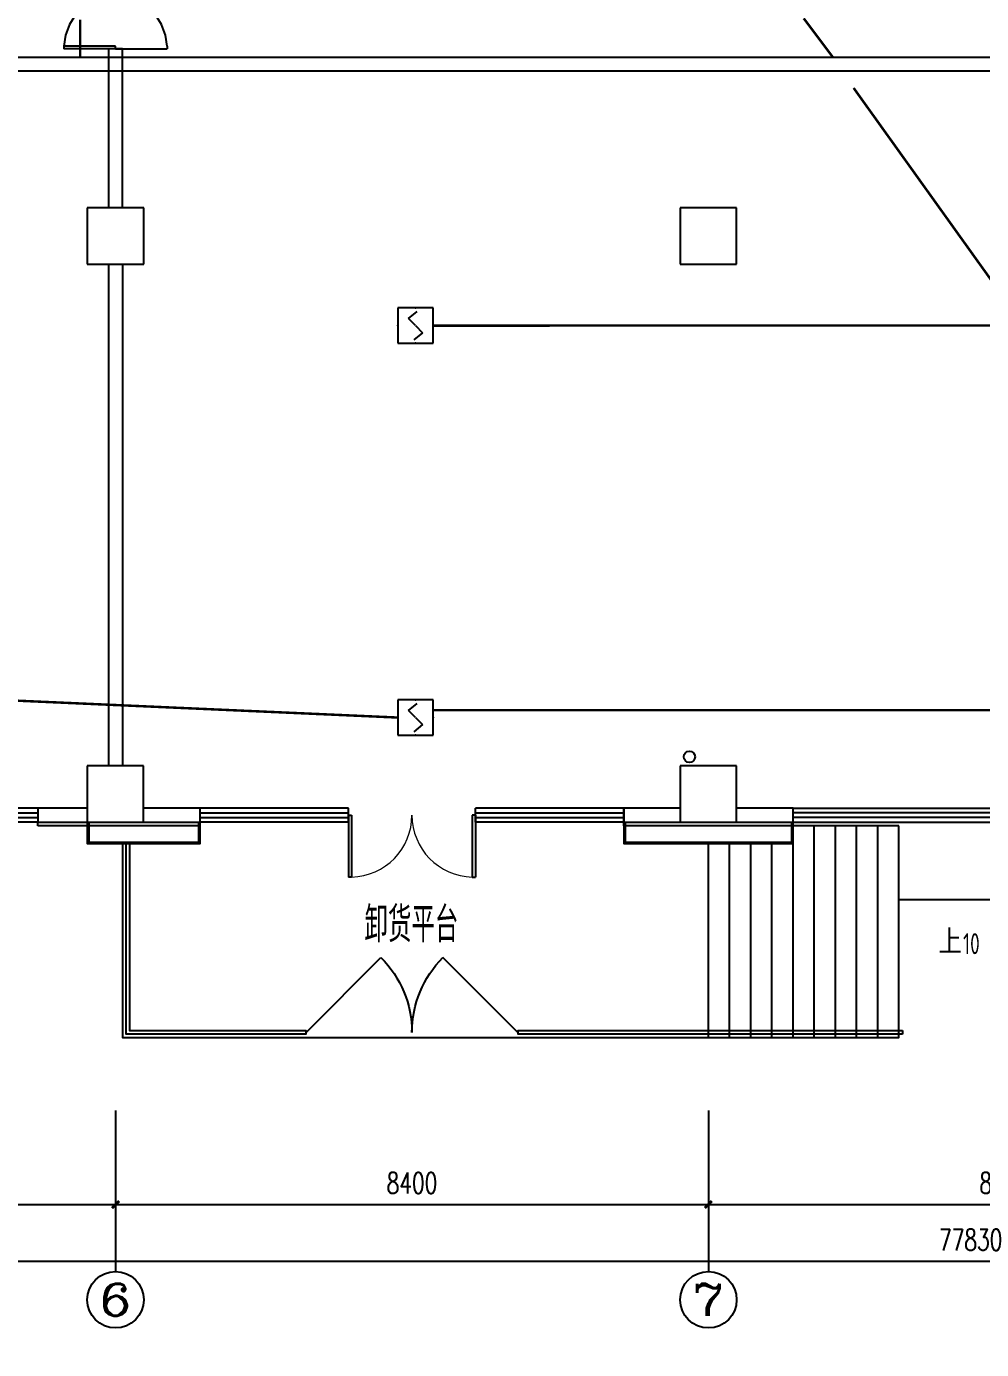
# Model space of a CAD drawing. Extents: x 2166032 to 5302137, y 581493 to 2416206.
# Drawn here: x 2593527 to 2607059, y 1186793 to 1205528 of the extents above; entities that cross this region are included whole.
import ezdxf
from ezdxf.enums import TextEntityAlignment as Align

# ---------------------------------------------------------------- set-up
doc = ezdxf.new("R2010")
doc.units = 0
doc.header["$LTSCALE"] = 1000
doc.header["$MEASUREMENT"] = 0
doc.linetypes.add('DASHEDX2', pattern=[1.5, 1, -0.5])
for name, color, linetype in [('3T_GLASS', 5, 'Continuous'), ('3T_WOOD', 21, 'Continuous'), ('AXIS', 3, 'Continuous'), ('AXIS_TEXT', 7, 'Continuous'), ('CABLETRAY', 4, 'Continuous'), ('COLUMN', 2, 'Continuous'), ('DIM_SYMB', 3, 'Continuous'), ('EQUIP-消防', 3, 'Continuous'), ('PUB_TEXT', 7, 'Continuous'), ('STAIR', 8, 'Continuous'), ('SURFACE', 8, 'Continuous'), ('WALL', 8, 'Continuous'), ('WINDOW', 8, 'Continuous'), ('WIRE-消防', 4, 'Continuous'), ('WIRE-网络', 6, 'Continuous'), ('屋面', 151, 'Continuous'), ('石材幕墙', 8, 'Continuous')]:
    doc.layers.add(name, color=color, linetype=linetype)
doc.styles.add('_TCH_AXIS', font='complex_.ttf')
doc.styles.add('_TCH_DIM', font='tssdeng.shx', dxfattribs={"bigfont": 'tssdchn.shx'})
doc.styles.add('COMPLEX', font='complex_.ttf')
doc.styles.add('DIM_FONT', font='simplex_.ttf', dxfattribs={"width": 0.7})
doc.styles.get("Standard").update_dxf_attribs({"font": 'tssdeng.shx', "bigfont": 'tssdchn.shx'})
doc.styles.add('TSSD_REIN', font='tssdeng.shx', dxfattribs={"width": 0.7, "bigfont": 'tssdchn.shx'})
doc.dimstyles.new('DIMN', dxfattribs={"dimtxt": 300, "dimasz": 100, "dimexe": 250, "dimexo": 300, "dimgap": 150, "dimtad": 1, "dimdec": 0, "dimzin": 0, "dimdsep": 46, "dimtxsty": 'DIM_FONT', "dimblk": 'ARCHTICK', "dimcen": 0.09, "dimclrt": 7, "dimazin": 2, "dimtfac": 1, "dimtdec": 0, "dimtix": 1, "dimtmove": 2, "dimatfit": 3, "dimldrblk": 'ARCHTICK', "dimfxl": 1, "dimtolj": 1, "dimtzin": 0, "dimarcsym": 0})

# ---------------------------------------------------------------- blocks, each defined once
blk = doc.blocks.new('$equip$00001700')
for p, q in [((-0.5, 0.5), (-0.5, -0.5)), ((0.5, 0.5), (-0.5, 0.5)), ((-0.2, 0.2), (0.05, 0.4)), ((0.5, -0.5), (0.5, 0.5)), ((0, 0), (-0.2, 0.2)), ((0, 0), (0.2, -0.2)), ((0.2, -0.2), (-0.05, -0.4)), ((-0.5, -0.5), (0.5, -0.5))]:
    blk.add_line(p, q)
for p in [(0, 0.5), (-0.5, 0), (0.5, 0), (0, -0.5)]:
    blk.add_point(p)
at = {"flags": 1}
for tag, height, p in [('A', 0.00002, (0, 0)), ('B', 0.4, (0.75, -0.204))]:
    blk.add_attdef(tag, text='', height=height, dxfattribs=at).set_placement(p, align=Align.MIDDLE_CENTER)
blk = doc.blocks.new('_ArchTick')
at = {"color": 0, "linetype": 'ByBlock', "const_width": 0.4}
blk.add_lwpolyline([(-0.5, -0.5), (0.5, 0.5)], dxfattribs=at)
blk = doc.blocks.new('*D2741')
at = {"layer": 'AXIS', "color": 0, "lineweight": -2}
for p, q in [((2586389, 1189374), (2586389, 1188596)), ((2594789, 1189374), (2594789, 1188596)), ((2586389, 1188846), (2594789, 1188846))]:
    blk.add_line(p, q, dxfattribs=at)
at = {"layer": 'Defpoints', "color": 0}
for p in [(2586389, 1189674), (2594789, 1189674), (2594789, 1188846)]:
    blk.add_point(p, dxfattribs=at)
at = {"layer": 'AXIS', "color": 0, "lineweight": -2, "xscale": 100, "yscale": 100, "zscale": 100, "rotation": 180}
blk.add_blockref('_ArchTick', (2586389, 1188846), dxfattribs=at)
at = {"layer": 'AXIS', "color": 0, "lineweight": -2, "xscale": 100, "yscale": 100, "zscale": 100}
blk.add_blockref('_ArchTick', (2594789, 1188846), dxfattribs=at)
at = {"layer": 'AXIS', "color": 7, "insert": (2590589, 1189151), "char_height": 300, "attachment_point": 5, "style": 'DIM_FONT'}
blk.add_mtext('\\A1;8400', dxfattribs=at)
blk = doc.blocks.new('*D2742')
at = {"layer": 'AXIS', "color": 0, "lineweight": -2}
for p, q in [((2594789, 1189374), (2594789, 1188596)), ((2603189, 1189374), (2603189, 1188596)), ((2594789, 1188846), (2603189, 1188846))]:
    blk.add_line(p, q, dxfattribs=at)
at = {"layer": 'Defpoints', "color": 0}
for p in [(2594789, 1189674), (2603189, 1189674), (2603189, 1188846)]:
    blk.add_point(p, dxfattribs=at)
at = {"layer": 'AXIS', "color": 0, "lineweight": -2, "xscale": 100, "yscale": 100, "zscale": 100, "rotation": 180}
blk.add_blockref('_ArchTick', (2594789, 1188846), dxfattribs=at)
at = {"layer": 'AXIS', "color": 0, "lineweight": -2, "xscale": 100, "yscale": 100, "zscale": 100}
blk.add_blockref('_ArchTick', (2603189, 1188846), dxfattribs=at)
at = {"layer": 'AXIS', "color": 7, "insert": (2598989, 1189151), "char_height": 300, "attachment_point": 5, "style": 'DIM_FONT'}
blk.add_mtext('\\A1;8400', dxfattribs=at)
blk = doc.blocks.new('*D2743')
at = {"layer": 'AXIS', "color": 0, "lineweight": -2}
for p, q in [((2603189, 1189374), (2603189, 1188596)), ((2611589, 1189374), (2611589, 1188596)), ((2603189, 1188846), (2611589, 1188846))]:
    blk.add_line(p, q, dxfattribs=at)
at = {"layer": 'Defpoints', "color": 0}
for p in [(2603189, 1189674), (2611589, 1189674), (2611589, 1188846)]:
    blk.add_point(p, dxfattribs=at)
at = {"layer": 'AXIS', "color": 0, "lineweight": -2, "xscale": 100, "yscale": 100, "zscale": 100, "rotation": 180}
blk.add_blockref('_ArchTick', (2603189, 1188846), dxfattribs=at)
at = {"layer": 'AXIS', "color": 0, "lineweight": -2, "xscale": 100, "yscale": 100, "zscale": 100}
blk.add_blockref('_ArchTick', (2611589, 1188846), dxfattribs=at)
at = {"layer": 'AXIS', "color": 7, "insert": (2607389, 1189151), "char_height": 300, "attachment_point": 5, "style": 'DIM_FONT'}
blk.add_mtext('\\A1;8400', dxfattribs=at)
blk = doc.blocks.new('*D2751')
at = {"layer": 'AXIS', "color": 0, "lineweight": -2}
for p, q in [((2567989, 1189074), (2567989, 1187796)), ((2645819, 1189074), (2645819, 1187796)), ((2567989, 1188046), (2645819, 1188046))]:
    blk.add_line(p, q, dxfattribs=at)
at = {"layer": 'Defpoints', "color": 0}
for p in [(2567989, 1189374), (2645819, 1189374), (2645819, 1188046)]:
    blk.add_point(p, dxfattribs=at)
at = {"layer": 'AXIS', "color": 0, "lineweight": -2, "xscale": 100, "yscale": 100, "zscale": 100, "rotation": 180}
blk.add_blockref('_ArchTick', (2567989, 1188046), dxfattribs=at)
at = {"layer": 'AXIS', "color": 0, "lineweight": -2, "xscale": 100, "yscale": 100, "zscale": 100}
blk.add_blockref('_ArchTick', (2645819, 1188046), dxfattribs=at)
at = {"layer": 'AXIS', "color": 7, "insert": (2606904, 1188347), "char_height": 300, "attachment_point": 5, "style": 'DIM_FONT'}
blk.add_mtext('\\A1;77830', dxfattribs=at)
blk = doc.blocks.new('$DorLib2D$00000141')
at = {"color": 0}
for points in [[(-0.5, 0), (-0.5, 0.487)], [(-0.475, 0.487), (-0.5, 0.487)], [(-0.475, 0), (-0.475, 0.487)], [(-0.369, 0.473), (-0.475, 0.487)], [(-0.268, 0.435), (-0.369, 0.473)], [(-0.178, 0.377), (-0.268, 0.435)], [(-0.103, 0.3), (-0.178, 0.377)], [(0.178, 0.377), (0.103, 0.3)], [(0.268, 0.435), (0.178, 0.377)], [(0.369, 0.473), (0.268, 0.435)], [(0.475, 0.487), (0.369, 0.473)], [(0.475, 0), (0.475, 0.487)], [(0.475, 0.487), (0.5, 0.487)], [(0.5, 0), (0.5, 0.487)], [(-0.047, 0.208), (-0.103, 0.3)], [(0.103, 0.3), (0.047, 0.208)], [(-0.012, 0.107), (-0.047, 0.208)], [(0.047, 0.208), (0.012, 0.107)], [(0, 0), (-0.012, 0.107)], [(-0.012, -0.107), (0, 0)], [(0.012, 0.107), (0, 0)], [(-0.5, 0), (-0.475, 0)], [(0.5, 0), (0.475, 0)]]:
    blk.add_lwpolyline(points, dxfattribs=at)
at = {"color": 0, "linetype": 'DASHEDX2'}
for points in [[(0, 0), (0.03, -0.122), (0.086, -0.234), (0.165, -0.331), (0.264, -0.408), (0.378, -0.461), (0.5, -0.488)], [(-0.5, 0), (-0.5, -0.488)], [(-0.047, -0.208), (-0.012, -0.107)], [(0.5, 0), (0.5, -0.488)], [(-0.103, -0.3), (-0.047, -0.208)], [(-0.178, -0.377), (-0.103, -0.3)], [(-0.475, -0.488), (-0.5, -0.488)], [(-0.475, -0.487), (-0.369, -0.473)], [(-0.369, -0.473), (-0.268, -0.435)], [(-0.268, -0.435), (-0.178, -0.377)]]:
    blk.add_lwpolyline(points, dxfattribs=at)
blk = doc.blocks.new('$TCHSYS$WIN2D')
for p, q in [((-0.5, 0.5), (0.5, 0.5)), ((-0.5, 0.5), (-0.5, -0.5)), ((0.5, 0.5), (0.5, -0.5)), ((0.5, 0.1667), (-0.5, 0.1667)), ((0.5, -0.1667), (-0.5, -0.1667)), ((-0.5, -0.5), (0.5, -0.5))]:
    blk.add_line(p, q)
blk = doc.blocks.new('$DorLib2D$00000002')
for p, q in [((-0.5, 0), (-0.5, 0.4875)), ((-0.475, 0.4875), (-0.5, 0.4875)), ((-0.475, 0), (-0.475, 0.4875)), ((0.475, 0), (0.475, 0.4875)), ((0.475, 0.4875), (0.5, 0.4875)), ((0.5, 0), (0.5, 0.4875)), ((-0.5, 0), (-0.475, 0)), ((0.5, 0), (0.475, 0))]:
    blk.add_line(p, q)
at = {"lineweight": 13}
for centre, start, end in [((-0.4875, 0), 0, 88.53072), ((0.4875, 0), 91.46928, 180)]:
    blk.add_arc(centre, 0.4875, start, end, dxfattribs=at)
blk = doc.blocks.new('_AXISO')
blk.add_circle((0, 0), 0.5)
at = {"layer": 'AXIS_TEXT', "style": 'COMPLEX', "width": 1.171875}
blk.add_attdef('A', text='', height=0.56, dxfattribs=at).set_placement((-0.25, -0.28), (0.25, -0.28), align=Align.FIT)
blk = doc.blocks.new('$DorLib2D$00000116')
at = {"color": 0}
for p, q in [((-0.5, 0), (-0.1464, 0.3536)), ((0.5, 0), (0.1464, 0.3536))]:
    blk.add_line(p, q, dxfattribs=at)
for centre, start, end in [((-0.5, 0), 0, 45), ((0.5, 0), 135, 180)]:
    blk.add_arc(centre, 0.5, start, end, dxfattribs=at)

msp = doc.modelspace()

# ---------------------------------------------------------------- linework, layer by layer
msp.add_circle((2604640.5, 1020101.3), 438608.5)
at = {"layer": '3T_GLASS'}
for points in [[(2594988.9, 1193979.6), (2594988.9, 1191309.6), (2597487.1, 1191309.6), (2597487.1, 1191259.6), (2594938.9, 1191259.6), (2594938.9, 1193979.6)], [(2605938.9, 1191259.6), (2600495.6, 1191259.6), (2600495.6, 1191309.6), (2605938.9, 1191309.6)], [(2605938.9, 1191309.6), (2605938.9, 1191259.6)]]:
    msp.add_lwpolyline(points, dxfattribs=at)
at = {"layer": '3T_WOOD'}
msp.add_lwpolyline([(2613788.9, 1193159.6), (2605888.9, 1193159.6)], dxfattribs=at)
at = {"layer": 'AXIS'}
for p, q in [((2594788.9, 1190178.8), (2594788.9, 1187898.3)), ((2603188.9, 1190178.8), (2603188.9, 1187898.3))]:
    msp.add_line(p, q, dxfattribs=at)
at = {"layer": 'CABLETRAY'}
for p, q in [((2580469.2, 1205095.3), (2617874.4, 1205095.3)), ((2617874.4, 1204895.3), (2580469.2, 1204895.3))]:
    msp.add_line(p, q, dxfattribs=at)
at = {"layer": 'COLUMN'}
for p, q in [((2595188.9, 1202959.6), (2594388.9, 1202959.6)), ((2594388.9, 1202959.6), (2594388.9, 1202159.6)), ((2595188.9, 1202159.6), (2595188.9, 1202959.6)), ((2603588.9, 1202959.6), (2602788.9, 1202959.6)), ((2602788.9, 1202959.6), (2602788.9, 1202159.6)), ((2603588.9, 1202159.6), (2603588.9, 1202959.6)), ((2594388.9, 1202159.6), (2595188.9, 1202159.6)), ((2602788.9, 1202159.6), (2603588.9, 1202159.6)), ((2595187.3, 1195059.6), (2594387.3, 1195059.6)), ((2594387.3, 1195059.6), (2594387.3, 1194259.6)), ((2595187.3, 1194259.6), (2595187.3, 1195059.6)), ((2603588.9, 1195059.6), (2602788.9, 1195059.6)), ((2602788.9, 1195059.6), (2602788.9, 1194259.6)), ((2603588.9, 1194259.6), (2603588.9, 1195059.6)), ((2594387.3, 1194259.6), (2595187.3, 1194259.6)), ((2602788.9, 1194259.6), (2603588.9, 1194259.6))]:
    msp.add_line(p, q, dxfattribs=at)
at = {"layer": 'DIM_SYMB'}
msp.add_lwpolyline([(2606346.1, 1192566.1, 0, 0, 0), (2604851.2, 1192566.1, 80, 0, 0), (2604551.2, 1192566.1, 0, 0, 0)], format="xyseb", dxfattribs=at)
at = {"layer": 'STAIR'}
for p, q in [((2604388.9, 1191209.6), (2604388.9, 1194209.6)), ((2604688.9, 1191209.6), (2604688.9, 1194209.6)), ((2604988.9, 1191209.6), (2604988.9, 1194209.6)), ((2605288.9, 1191209.6), (2605288.9, 1194209.6)), ((2605588.9, 1191209.6), (2605588.9, 1194209.6)), ((2603188.9, 1191209.6), (2603188.9, 1193959.6)), ((2603488.9, 1191209.6), (2603488.9, 1193959.6)), ((2603788.9, 1191209.6), (2603788.9, 1193959.6)), ((2604088.9, 1191209.6), (2604088.9, 1193959.6))]:
    msp.add_line(p, q, dxfattribs=at)
for points in [[(2594888.9, 1193979.6), (2594888.9, 1191209.6), (2605888.9, 1191209.6), (2605888.9, 1194209.6)], [(2605888.9, 1194209.6), (2604388.9, 1194209.6)], [(2605858.9, 1194209.6), (2604518.9, 1194209.6)]]:
    msp.add_lwpolyline(points, dxfattribs=at)
at = {"layer": 'SURFACE'}
for p, q in [((2593688.6, 1194209.6), (2593688.6, 1194259.6)), ((2594788.9, 1194209.6), (2593688.6, 1194209.6)), ((2595988.9, 1194209.6), (2594788.9, 1194209.6)), ((2595988.9, 1194209.6), (2595988.9, 1194259.6)), ((2601988.9, 1194209.6), (2601988.9, 1194259.6)), ((2603188.9, 1194209.6), (2601988.9, 1194209.6)), ((2604388.9, 1194209.6), (2603188.9, 1194209.6)), ((2604388.9, 1194209.6), (2604388.9, 1194259.6))]:
    msp.add_line(p, q, dxfattribs=at)
at = {"layer": 'WALL'}
for p, q in [((2594888.9, 1205209.6), (2594688.9, 1205209.6)), ((2594688.9, 1205209.6), (2594688.9, 1202959.6)), ((2594888.9, 1202959.6), (2594888.9, 1205209.6)), ((2594688.9, 1202159.6), (2594688.9, 1195059.6)), ((2594888.9, 1202159.6), (2594888.9, 1195059.6)), ((2594387.3, 1194459.6), (2593688.6, 1194459.6)), ((2593688.6, 1194459.6), (2593688.6, 1194259.6)), ((2595988.9, 1194459.6), (2595187.3, 1194459.6)), ((2595988.9, 1194259.6), (2595988.9, 1194459.6)), ((2602788.9, 1194459.6), (2601988.9, 1194459.6)), ((2601988.9, 1194459.6), (2601988.9, 1194259.6)), ((2604388.9, 1194459.6), (2603588.9, 1194459.6)), ((2604388.9, 1194259.6), (2604388.9, 1194459.6)), ((2593688.6, 1194259.6), (2594387.3, 1194259.6)), ((2595187.3, 1194259.6), (2595988.9, 1194259.6)), ((2601988.9, 1194259.6), (2602788.9, 1194259.6)), ((2603588.9, 1194259.6), (2604388.9, 1194259.6))]:
    msp.add_line(p, q, dxfattribs=at)
at = {"layer": 'WIRE-消防', "linetype": 'Continuous', "const_width": 35}
for points in [[(2604539.6, 1205642.6), (2604949.7, 1205095.3)], [(2605246.1, 1204656.7), (2607477.2, 1201542.9)], [(2599289.9, 1201291.8), (2607227.2, 1201292.9)], [(2598789.9, 1195741.8), (2590416.1, 1196112.9)], [(2607452.7, 1195847.5), (2599289.9, 1195847.5)]]:
    msp.add_lwpolyline(points, dxfattribs=at)
at = {"layer": 'WIRE-网络', "linetype": 'Continuous', "const_width": 35}
msp.add_lwpolyline([(2594289.3, 1205625.2), (2594289.3, 1205095.3)], dxfattribs=at)
at = {"layer": '屋面', "color": 6}
msp.add_circle((2602919, 1195186.1), 80, dxfattribs=at)
at = {"layer": '石材幕墙'}
for points in [[(2594388.6, 1194259.6), (2594388.6, 1193959.6), (2595988.9, 1193959.6), (2595988.9, 1194259.6)], [(2594408.6, 1194259.6), (2594408.6, 1193979.6), (2595968.9, 1193979.6), (2595968.9, 1194259.6)], [(2601988.9, 1194259.6), (2601988.9, 1193959.6), (2604388.9, 1193959.6), (2604388.9, 1194259.6)], [(2602008.9, 1194259.6), (2602008.9, 1193979.6), (2604368.9, 1193979.6), (2604368.9, 1194259.6)]]:
    msp.add_lwpolyline(points, dxfattribs=at)

# ---------------------------------------------------------------- block references
at = {"layer": 'AXIS'}
ref = msp.add_blockref('_AXISO', (2594788.9, 1187498.3), dxfattribs=dict(at, xscale=800, yscale=800, zscale=800))
ref.add_attrib('A', '6', dxfattribs={"layer": 'AXIS_TEXT', "height": 452.5, "style": '_TCH_AXIS', "width": 1.049113}).set_placement((2594562.6, 1187272.1), (2595015.2, 1187272.1), align=Align.FIT)
ref = msp.add_blockref('_AXISO', (2603188.9, 1187498.3), dxfattribs=dict(at, xscale=800, yscale=800, zscale=800))
ref.add_attrib('A', '7', dxfattribs={"layer": 'AXIS_TEXT', "height": 452.5, "style": '_TCH_AXIS', "width": 1.049113}).set_placement((2602962.6, 1187272.1), (2603415.2, 1187272.1), align=Align.FIT)
at = {"layer": 'EQUIP-消防', "xscale": 500, "yscale": 500, "zscale": 500}
for p in [(2599039.9, 1201291.8), (2599039.9, 1195741.8)]:
    msp.add_blockref('$equip$00001700', p, dxfattribs=at)
at = {"layer": 'WINDOW'}
for name, p, xscale, yscale, zscale, rotation in [('$DorLib2D$00000141', (2594788.9, 1205959.6), -1500, -1500, -1500, 270), ('$TCHSYS$WIN2D', (2592488.6, 1194359.6), 2400, -200, 2400, 179.9999999999968), ('$TCHSYS$WIN2D', (2597038.9, 1194359.6), 2100, 200, 2100, 180), ('$TCHSYS$WIN2D', (2600938.9, 1194359.6), 2100, 200, 2100, 180), ('$TCHSYS$WIN2D', (2607388.9, 1194359.6), -6000, 200, -6000, 179.9999999999984), ('$DorLib2D$00000002', (2598988.9, 1194359.6), 1800, 1800, 1800, 180), ('$DorLib2D$00000116', (2598988.9, 1191283.4), 3000, -3000, 3000, 180.0000000000012)]:
    msp.add_blockref(name, p, dxfattribs=dict(at, xscale=xscale, yscale=yscale, zscale=zscale, rotation=rotation))

# ---------------------------------------------------------------- texts
at = {"layer": 'PUB_TEXT'}
for s, height, style, width, p in [('卸货平台', 500, 'TSSD_REIN', 0.7, (2598316.1, 1192560.5)), ('10', 297.5, '_TCH_DIM', 0.705882, (2606796.1, 1192391.1))]:
    msp.add_text(s, height=height, dxfattribs=dict(at, style=style, width=width)).set_placement(p)
at = {"layer": 'PUB_TEXT', "style": '_TCH_DIM'}
msp.add_text('上', height=350, dxfattribs=at).set_placement((2606446.1, 1192391.1))

# ---------------------------------------------------------------- dimensions: what is measured, and where the dimension line sits
at = {"layer": 'AXIS'}
for p1, p2, distance, picture, middle in [((2586388.9, 1189673.9), (2594788.9, 1189673.9), -827.9, '*D2741', (2590588.9, 1189150.8)), ((2594788.9, 1189673.9), (2603188.9, 1189673.9), -827.9, '*D2742', (2598988.9, 1189150.8)), ((2603188.9, 1189673.9), (2611588.9, 1189673.9), -827.9, '*D2743', (2607388.9, 1189150.8)), ((2567988.9, 1189373.9), (2645818.9, 1189373.9), -1327.9, '*D2751', (2606903.9, 1188347.3))]:
    dim = msp.add_aligned_dim(p1=p1, p2=p2, distance=distance, dimstyle='DIMN', dxfattribs=at)
    dim.commit()
    dim.dimension.update_dxf_attribs({"geometry": picture, "text_midpoint": middle})

doc.saveas('drawing.dxf')
